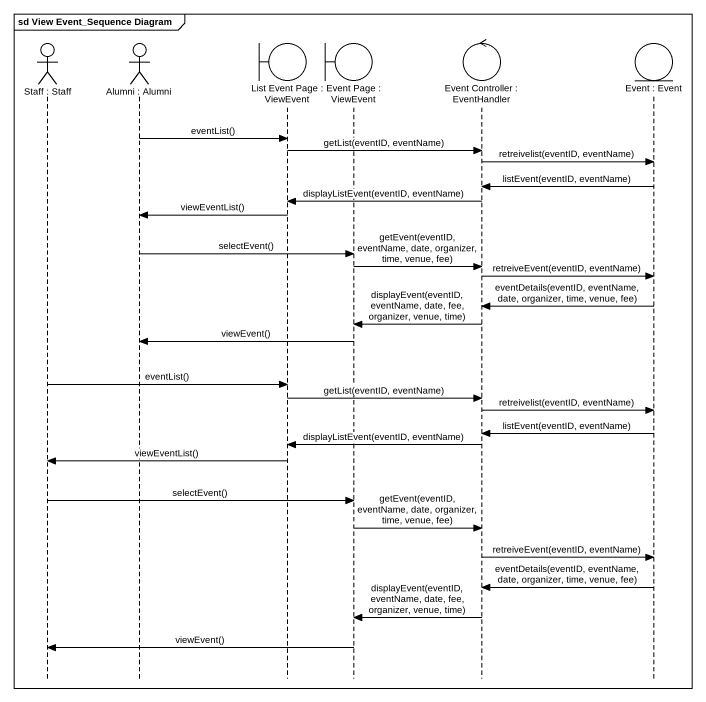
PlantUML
@startuml
mainframe sd View Event_Sequence Diagram
hide footbox
actor "Staff : Staff" as Staff
actor "Alumni : Alumni" as Alumni
boundary "List Event Page : ViewEvent" as List_Event_Page
boundary "Event Page : ViewEvent" as Event_Page
control "Event Controller : EventHandler" as Event_Controller
entity "Event : Event" as Event

Alumni -> List_Event_Page : eventList()
List_Event_Page -> Event_Controller : getList(eventID, eventName)
Event_Controller -> Event : retreivelist(eventID, eventName)
Event -> Event_Controller : listEvent(eventID, eventName)
Event_Controller -> List_Event_Page : displayListEvent(eventID, eventName)
List_Event_Page -> Alumni : viewEventList()
Alumni -> Event_Page : selectEvent()
Event_Page -> Event_Controller : getEvent(eventID, eventName, date, organizer, time, venue, fee)
Event_Controller -> Event : retreiveEvent(eventID, eventName)
Event -> Event_Controller : eventDetails(eventID, eventName, date, organizer, time, venue, fee)
Event_Controller -> Event_Page : displayEvent(eventID, eventName, date, fee, organizer, venue, time)
Event_Page -> Alumni : viewEvent()
Staff -> List_Event_Page : eventList()
List_Event_Page -> Event_Controller : getList(eventID, eventName)
Event_Controller -> Event : retreivelist(eventID, eventName)
Event -> Event_Controller : listEvent(eventID, eventName)
Event_Controller -> List_Event_Page : displayListEvent(eventID, eventName)
List_Event_Page -> Staff : viewEventList()
Staff -> Event_Page : selectEvent()
Event_Page -> Event_Controller : getEvent(eventID, eventName, date, organizer, time, venue, fee)
Event_Controller -> Event : retreiveEvent(eventID, eventName)
Event -> Event_Controller : eventDetails(eventID, eventName, date, organizer, time, venue, fee)
Event_Controller -> Event_Page : displayEvent(eventID, eventName, date, fee, organizer, venue, time)
Event_Page -> Staff : viewEvent()
@enduml
